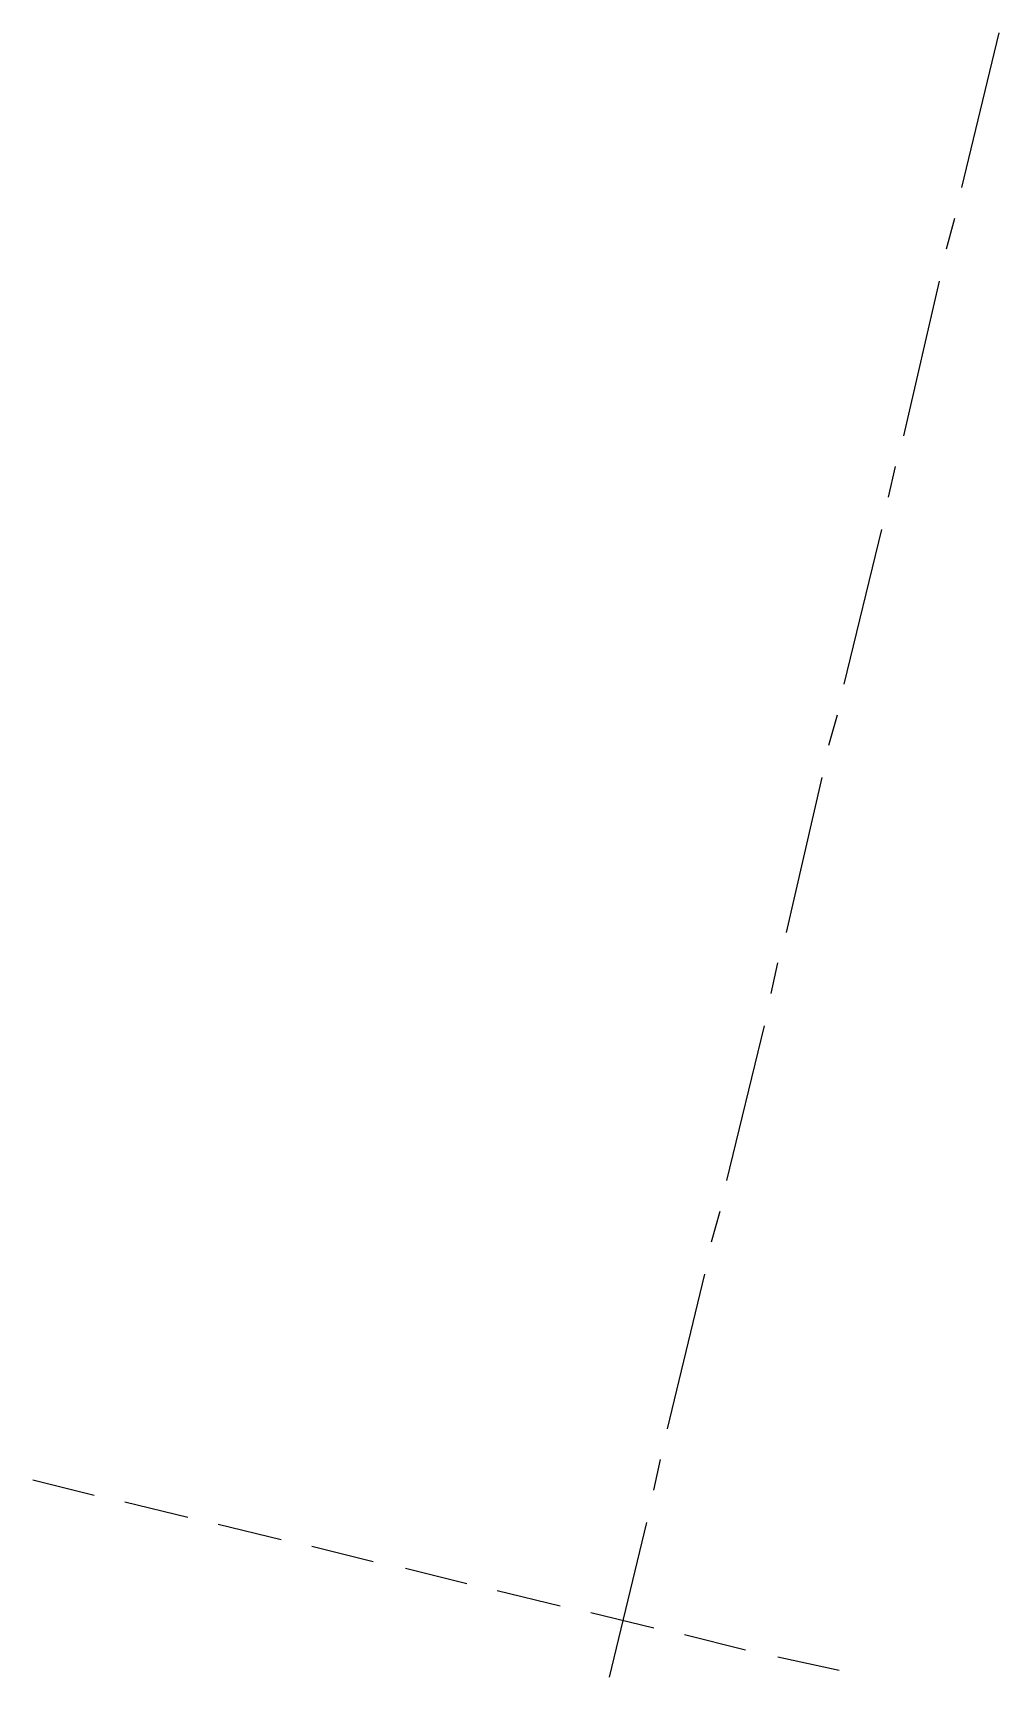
# Model space of a CAD drawing. Header units: feet. Extents: x -84 to 198, y -22 to 181.
# Drawn here: x 64.95 to 72.52, y 62.95 to 75.84 of the extents above; entities that cross this region are included whole.
import ezdxf

# ---------------------------------------------------------------- set-up
doc = ezdxf.new("R2010")
doc.units = ezdxf.units.FT
doc.layers.add('A-LINEA', color=7, linetype='CONTINUOUS')

msp = doc.modelspace()

# ---------------------------------------------------------------- linework, layer by layer
at = {"layer": 'A-LINEA'}
for p, q in [((72.2267, 74.6311), (72.52, 75.8444)), ((72.2267, 74.6311), (72.52, 75.8444)), ((72.1067, 74.1511), (72.1733, 74.3911)), ((72.1067, 74.1511), (72.1733, 74.3911)), ((71.7733, 72.6844), (72.0533, 73.8978)), ((71.7733, 72.6844), (72.0533, 73.8978)), ((71.6533, 72.2044), (71.7067, 72.4444)), ((71.6533, 72.2044), (71.7067, 72.4444)), ((71.3067, 70.7378), (71.6, 71.9511)), ((71.3067, 70.7378), (71.6, 71.9511)), ((71.1867, 70.2578), (71.2533, 70.4978)), ((71.1867, 70.2578), (71.2533, 70.4978)), ((70.8533, 68.7911), (71.1333, 70.0044)), ((70.8533, 68.7911), (71.1333, 70.0044)), ((70.7333, 68.3111), (70.7867, 68.5511)), ((70.7333, 68.3111), (70.7867, 68.5511)), ((70.3867, 66.8444), (70.68, 68.0578)), ((70.3867, 66.8444), (70.68, 68.0578)), ((70.2667, 66.3644), (70.3333, 66.6044)), ((70.2667, 66.3644), (70.3333, 66.6044)), ((69.92, 64.8978), (70.2133, 66.1111)), ((69.92, 64.8978), (70.2133, 66.1111)), ((69.8133, 64.4178), (69.8667, 64.6578)), ((69.8133, 64.4178), (69.8667, 64.6578)), ((64.9467, 64.4978), (65.4267, 64.3778)), ((64.9467, 64.4978), (65.4267, 64.3778)), ((65.6667, 64.3244), (66.16, 64.2044)), ((65.6667, 64.3244), (66.16, 64.2044)), ((66.4, 64.1511), (66.8933, 64.0311)), ((66.4, 64.1511), (66.8933, 64.0311)), ((69.4667, 62.9511), (69.76, 64.1644)), ((69.4667, 62.9511), (69.76, 64.1644)), ((67.1333, 63.9778), (67.6133, 63.8578)), ((67.1333, 63.9778), (67.6133, 63.8578)), ((67.8667, 63.8044), (68.3467, 63.6844)), ((67.8667, 63.8044), (68.3467, 63.6844)), ((68.5867, 63.6311), (69.08, 63.5111)), ((68.5867, 63.6311), (69.08, 63.5111)), ((69.32, 63.4578), (69.8133, 63.3378)), ((69.32, 63.4578), (69.8133, 63.3378)), ((70.0533, 63.2844), (70.5333, 63.1644)), ((70.0533, 63.2844), (70.5333, 63.1644)), ((70.7867, 63.1111), (71.2667, 63.0044)), ((70.7867, 63.1111), (71.2667, 63.0044))]:
    msp.add_line(p, q, dxfattribs=at)

doc.saveas('drawing.dxf')
